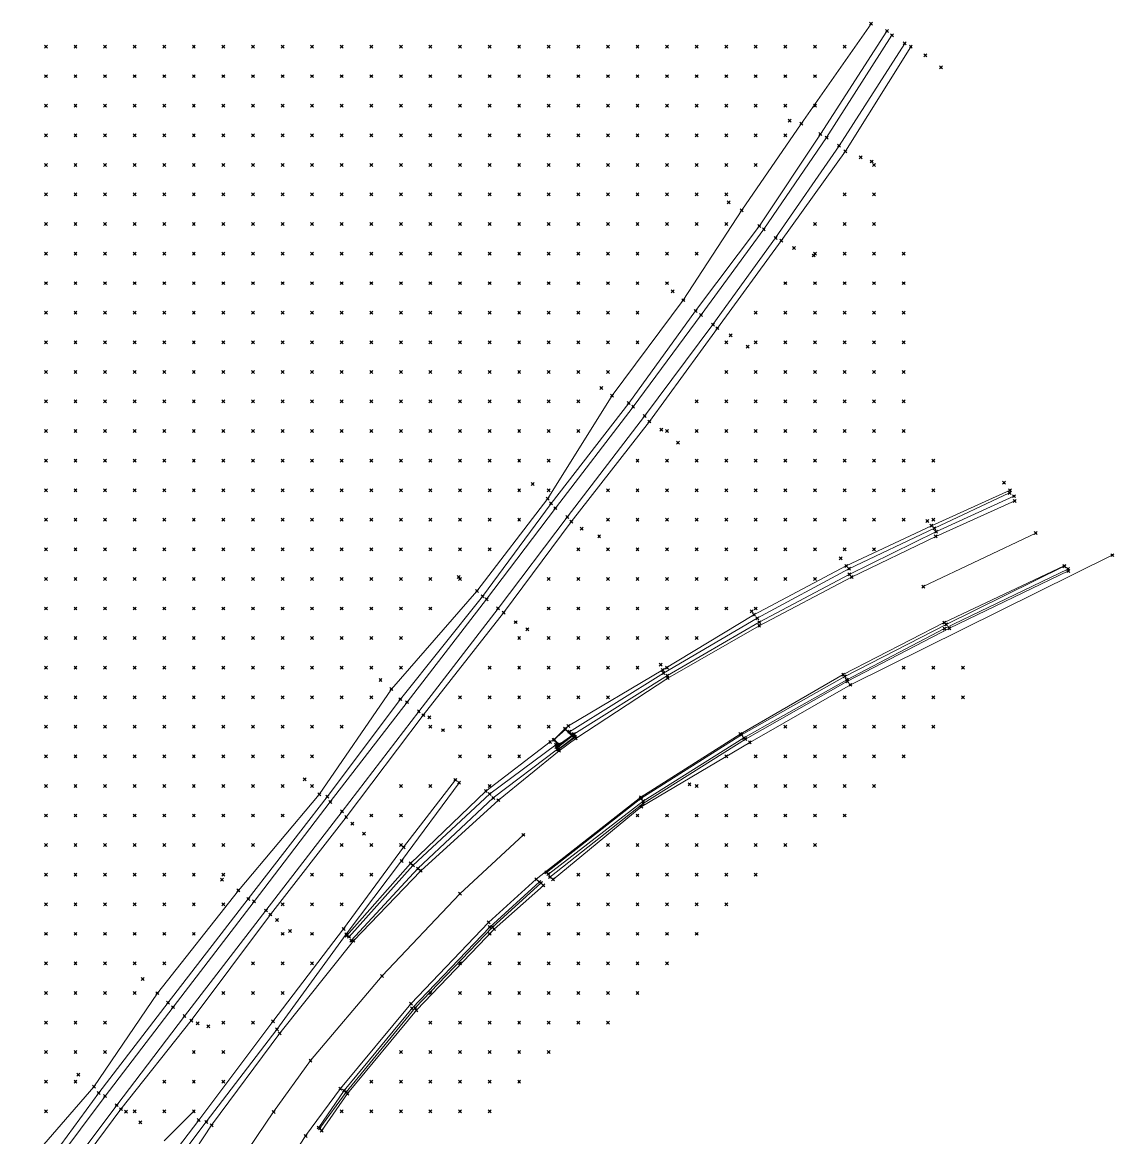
# Model space of a CAD drawing. Header units: metres. Extents: x 441556 to 446409, y 432338 to 461058.
# Drawn here: x 442929.4 to 443040.1, y 449719 to 449832.1 of the extents above; entities that cross this region are included whole.
import ezdxf

# ---------------------------------------------------------------- set-up
doc = ezdxf.new("R2010")
doc.units = ezdxf.units.M
doc.header["$MEASUREMENT"] = 0
doc.header["$PDMODE"] = 35
doc.header["$PDSIZE"] = 0.15
for name, color, linetype, lineweight in [('DTM-BRE-RevN_GRP_ CAROSABIL', 2, 'Continuous', 0), ('DTM-BRE-RevN_GRP_AX', 2, 'Continuous', 0), ('DTM-BRE-RevN_GRP_CALE FERATA', 2, 'Continuous', 0), ('DTM-BRE-RevN_GRP_CAMERA CADERE JOS', 2, 'Continuous', 0), ('DTM-BRE-RevN_GRP_CAMERA CADERE SUS', 2, 'Continuous', 0), ('DTM-BRE-RevN_GRP_PARAPET BETON_JOS', 2, 'Continuous', 0), ('DTM-BRE-RevN_GRP_PARAPET BETON_SUS', 2, 'Continuous', 0), ('DTM-BRE-RevN_GRP_SANT BETON JOS', 2, 'Continuous', 0), ('DTM-BRE-RevN_GRP_SANT BETON SUS', 2, 'Continuous', 0), ('DTM-BRE-RevN_GRP_TALUZ JOS', 2, 'Continuous', 0), ('DTM-BRE-RevN_GRP_TALUZ SUS', 2, 'Continuous', 0), ('DTM-BRE-RevN_GRP_ZID SPRIJIN JOS', 2, 'Continuous', 0), ('DTM-BRE-RevN_GRP_ZID SPRIJIN SUS', 2, 'Continuous', 0), ('DTM-BRE-RevN_YP_RevL', 1, 'Continuous', 0), ('DTM-NOK-RevN_LIDAR_co_lidar', 91, 'Continuous', 0), ('DTM-NOK-RevN_RTK', 32, 'Continuous', 0)]:
    doc.layers.add(name, color=color, linetype=linetype, lineweight=lineweight)

msp = doc.modelspace()

# ---------------------------------------------------------------- linework, layer by layer
at = {"layer": 'DTM-BRE-RevN_GRP_ CAROSABIL'}
for p, q in [((443030.039, 449783.551, 353.165), (443022.027, 449779.939, 352.953)), ((443022.027, 449779.939, 352.953), (443013.49, 449775.814, 352.779)), ((443035.064, 449776.954, 353.058), (443022.895, 449771.198, 352.683)), ((443013.49, 449775.814, 352.779), (443004.12, 449770.893, 352.608)), ((443004.12, 449770.893, 352.608), (442994.844, 449765.579, 352.402)), ((443022.895, 449771.198, 352.683), (443012.641, 449765.928, 352.379)), ((443012.641, 449765.928, 352.379), (443002.205, 449759.895, 352.017)), ((442994.844, 449765.579, 352.402), (442985.53, 449759.456, 352.309)), ((442985.53, 449759.456, 352.309), (442983.835, 449758.212, 352.257)), ((443002.205, 449759.895, 352.017), (442992.133, 449753.497, 351.783)), ((442983.835, 449758.212, 352.257), (442977.681, 449753.196, 352.173)), ((442977.681, 449753.196, 352.173), (442969.807, 449746.046, 352.046)), ((442992.133, 449753.497, 351.783), (442981.515, 449745.18, 351.502)), ((442969.807, 449746.046, 352.046), (442962.982, 449738.937, 351.739)), ((442981.515, 449745.18, 351.502), (442976.679, 449740.801, 351.439)), ((442976.679, 449740.801, 351.439), (442968.812, 449732.547, 351.205)), ((442962.982, 449738.937, 351.739), (442955.509, 449729.562, 351.579)), ((442968.812, 449732.547, 351.205), (442961.662, 449723.941, 351.131)), ((442955.509, 449729.562, 351.579), (442948.598, 449720.232, 351.296)), ((442961.662, 449723.941, 351.131), (442958.128, 449719.139, 351.049)), ((442948.598, 449720.232, 351.296), (442942.711, 449711.354, 351.402)), ((442958.128, 449719.139, 351.049), (442950.259, 449707.011, 350.974))]:
    msp.add_line(p, q, dxfattribs=at)
at = {"layer": 'DTM-BRE-RevN_GRP_AX'}
for p, q in [((443032.171, 449780.289, 353.075), (443020.761, 449774.851, 352.779)), ((442980.215, 449749.679, 351.752), (442973.772, 449743.712, 351.647)), ((442973.772, 449743.712, 351.647), (442965.887, 449735.376, 351.462)), ((442965.887, 449735.376, 351.462), (442958.626, 449726.78, 351.401)), ((442958.626, 449726.78, 351.401), (442954.88, 449721.584, 351.309)), ((442954.88, 449721.584, 351.309), (442946.516, 449709.289, 351.173))]:
    msp.add_line(p, q, dxfattribs=at)
at = {"layer": 'DTM-BRE-RevN_GRP_CALE FERATA'}
for p, q in [((443010.959, 449820.398, 360.155), (443017.586, 449830.772, 360.107)), ((443018.879, 449829.941, 360.125), (443012.222, 449819.571, 360.159)), ((443004.594, 449811.095, 360.082), (443010.959, 449820.398, 360.155)), ((443012.222, 449819.571, 360.159), (443005.792, 449810.209, 360.131)), ((442998.237, 449802.407, 360.046), (443004.594, 449811.095, 360.082)), ((443005.792, 449810.209, 360.131), (442999.434, 449801.425, 360.103)), ((442991.346, 449793.103, 360.028), (442998.237, 449802.407, 360.046)), ((442999.434, 449801.425, 360.103), (442992.506, 449792.153, 360.021)), ((442983.455, 449782.808, 359.896), (442991.346, 449793.103, 360.028)), ((442992.506, 449792.153, 360.021), (442984.655, 449781.899, 359.978)), ((442976.475, 449773.568, 359.943), (442983.455, 449782.808, 359.896)), ((442984.655, 449781.899, 359.978), (442977.642, 449772.648, 359.892)), ((442968.425, 449763.137, 359.823), (442976.475, 449773.568, 359.943)), ((442977.642, 449772.648, 359.892), (442969.609, 449762.205, 359.844)), ((442960.636, 449753.012, 359.71), (442968.425, 449763.137, 359.823)), ((442969.609, 449762.205, 359.844), (442961.82, 449752.057, 359.713)), ((442952.905, 449742.928, 359.696), (442960.636, 449753.012, 359.71)), ((442961.82, 449752.057, 359.713), (442954.103, 449742.008, 359.681)), ((442944.69, 449732.203, 359.664), (442952.905, 449742.928, 359.696)), ((442954.103, 449742.008, 359.681), (442945.85, 449731.299, 359.664)), ((442937.787, 449723.186, 359.629), (442944.69, 449732.203, 359.664)), ((442945.85, 449731.299, 359.664), (442938.97, 449722.263, 359.634)), ((442931.067, 449714.155, 359.616), (442937.787, 449723.186, 359.629)), ((442938.97, 449722.263, 359.634), (442932.253, 449713.28, 359.589))]:
    msp.add_line(p, q, dxfattribs=at)
at = {"layer": 'DTM-BRE-RevN_GRP_CAMERA CADERE JOS'}
for p, q in [((442983.346, 449759.345, 350.808), (442984.478, 449760.379, 350.853)), ((442984.478, 449760.379, 350.853), (442985.127, 449759.771, 350.475)), ((442983.841, 449758.853, 350.691), (442983.346, 449759.345, 350.808)), ((442985.127, 449759.771, 350.475), (442983.841, 449758.853, 350.691))]:
    msp.add_line(p, q, dxfattribs=at)
at = {"layer": 'DTM-BRE-RevN_GRP_CAMERA CADERE SUS'}
for p, q in [((442983.29, 449759.314, 351.784), (442984.431, 449760.443, 351.993)), ((442984.431, 449760.443, 351.993), (442985.118, 449759.731, 351.719)), ((442983.761, 449758.74, 351.479), (442983.29, 449759.314, 351.784)), ((442985.118, 449759.731, 351.719), (442983.761, 449758.74, 351.479))]:
    msp.add_line(p, q, dxfattribs=at)
at = {"layer": 'DTM-BRE-RevN_GRP_PARAPET BETON_JOS'}
for p, q in [((443035.064, 449776.925, 352.986), (443023.084, 449771.015, 352.634)), ((443035.484, 449776.442, 352.981), (443023.414, 449770.624, 352.651)), ((443023.084, 449771.015, 352.634), (443012.804, 449765.752, 352.28)), ((443023.414, 449770.624, 352.651), (443013.076, 449765.255, 352.279)), ((443012.804, 449765.752, 352.28), (443002.319, 449759.829, 351.963)), ((443013.076, 449765.255, 352.279), (443002.728, 449759.397, 351.952)), ((442983.565, 449758.596, 351.483), (442985.256, 449759.847, 351.826)), ((442985.46, 449759.602, 352.207), (442983.771, 449758.348, 352.018)), ((442985.256, 449759.847, 351.826), (442985.46, 449759.602, 352.207)), ((443002.319, 449759.829, 351.963), (442992.109, 449753.354, 351.696)), ((443002.728, 449759.397, 351.952), (442992.358, 449752.861, 351.702)), ((442983.771, 449758.348, 352.018), (442983.565, 449758.596, 351.483)), ((442992.109, 449753.354, 351.696), (442982.541, 449745.868, 351.449)), ((442992.358, 449752.861, 351.702), (442982.905, 449745.386, 351.449))]:
    msp.add_line(p, q, dxfattribs=at)
at = {"layer": 'DTM-BRE-RevN_GRP_PARAPET BETON_SUS'}
for p, q in [((443035.432, 449776.638, 353.786), (443022.922, 449770.597, 353.439)), ((443022.922, 449770.597, 353.439), (443013, 449765.416, 353.105)), ((443013, 449765.416, 353.105), (443002.579, 449759.505, 352.757)), ((442983.677, 449758.554, 352.358), (442985.284, 449759.775, 352.342)), ((442985.395, 449759.604, 352.322), (442983.807, 449758.394, 352.341)), ((442985.284, 449759.775, 352.342), (442985.395, 449759.604, 352.322)), ((443002.579, 449759.505, 352.757), (442992.363, 449753.1, 352.517)), ((442983.807, 449758.394, 352.341), (442983.677, 449758.554, 352.358)), ((442992.363, 449753.1, 352.517), (442982.752, 449745.704, 352.248))]:
    msp.add_line(p, q, dxfattribs=at)
at = {"layer": 'DTM-BRE-RevN_GRP_SANT BETON JOS'}
for p, q in [((443029.51, 449784.36, 352.418), (443021.899, 449780.776, 352.244)), ((443021.899, 449780.776, 352.244), (443013.23, 449776.665, 352.069)), ((443013.23, 449776.665, 352.069), (443003.929, 449771.65, 351.884)), ((443003.929, 449771.65, 351.884), (442994.422, 449766.082, 351.603)), ((442994.422, 449766.082, 351.603), (442984.876, 449760.13, 351.287)), ((442983.502, 449758.817, 351.248), (442976.796, 449753.831, 351.297)), ((442976.796, 449753.831, 351.297), (442969.019, 449746.58, 351.284)), ((442969.019, 449746.58, 351.284), (442962.539, 449739.341, 351.21))]:
    msp.add_line(p, q, dxfattribs=at)
at = {"layer": 'DTM-BRE-RevN_GRP_SANT BETON SUS'}
for p, q in [((443029.561, 449784.622, 352.718), (443021.59, 449781.03, 352.484)), ((443029.95, 449784.025, 352.64), (443022.05, 449780.423, 352.487)), ((443021.59, 449781.03, 352.484), (443012.953, 449776.959, 352.365)), ((443022.05, 449780.423, 352.487), (443013.258, 449776.095, 352.383)), ((443012.953, 449776.959, 352.365), (443003.589, 449771.998, 352.286)), ((443013.258, 449776.095, 352.383), (443004.125, 449771.249, 352.238)), ((443003.589, 449771.998, 352.286), (442994.346, 449766.407, 351.989)), ((443004.125, 449771.249, 352.238), (442994.822, 449765.826, 352.175)), ((442994.346, 449766.407, 351.989), (442984.782, 449760.729, 351.774)), ((442994.822, 449765.826, 352.175), (442985.341, 449759.892, 351.937)), ((442982.93, 449759.104, 351.793), (442976.406, 449754.113, 351.588)), ((442977.16, 449753.428, 351.69), (442983.666, 449758.352, 351.879)), ((442976.406, 449754.113, 351.588), (442968.764, 449746.779, 351.653)), ((442969.514, 449746.254, 351.754), (442977.16, 449753.428, 351.69)), ((442968.764, 449746.779, 351.653), (442962.3, 449739.467, 351.246)), ((442962.755, 449738.953, 351.374), (442969.514, 449746.254, 351.754))]:
    msp.add_line(p, q, dxfattribs=at)
at = {"layer": 'DTM-BRE-RevN_GRP_TALUZ JOS'}
for p, q in [((443008.395, 449821.796, 359.611), (443015.473, 449831.933, 359.363)), ((443002.347, 449813.028, 359.459), (443008.395, 449821.796, 359.611)), ((442996.429, 449803.905, 359.51), (443002.347, 449813.028, 359.459)), ((442989.212, 449794.226, 359.342), (442996.429, 449803.905, 359.51)), ((442982.686, 449783.783, 359.358), (442989.212, 449794.226, 359.342)), ((442975.5, 449774.407, 359.39), (442982.686, 449783.783, 359.358)), ((442966.825, 449764.458, 359.213), (442975.5, 449774.407, 359.39)), ((442959.507, 449753.78, 359.119), (442966.825, 449764.458, 359.213)), ((442951.313, 449744.048, 359.042), (442959.507, 449753.78, 359.119)), ((442943.1, 449733.623, 358.879), (442951.313, 449744.048, 359.042)), ((442936.664, 449724.129, 359.038), (442943.1, 449733.623, 358.879)), ((442929.402, 449715.761, 358.926), (442936.664, 449724.129, 359.038))]:
    msp.add_line(p, q, dxfattribs=at)
at = {"layer": 'DTM-BRE-RevN_GRP_TALUZ SUS'}
for p, q in [((443017.084, 449831.187, 359.978), (443010.324, 449820.742, 359.9)), ((443012.873, 449819.007, 359.946), (443019.501, 449829.601, 359.933)), ((443010.324, 449820.742, 359.9), (443004.141, 449811.439, 359.938)), ((443006.357, 449809.934, 359.946), (443012.873, 449819.007, 359.946)), ((443004.141, 449811.439, 359.938), (442997.678, 449802.809, 359.828)), ((442999.891, 449801.064, 359.929), (443006.357, 449809.934, 359.946)), ((442997.678, 449802.809, 359.828), (442990.902, 449793.468, 359.861)), ((442992.993, 449791.6, 359.878), (442999.891, 449801.064, 359.929)), ((442990.902, 449793.468, 359.861), (442983.014, 449783.294, 359.706)), ((442985.073, 449781.44, 359.769), (442992.993, 449791.6, 359.878)), ((442983.014, 449783.294, 359.706), (442976.075, 449773.863, 359.704)), ((442978.21, 449772.209, 359.682), (442985.073, 449781.44, 359.769)), ((443039.921, 449778.045, 351.725), (443013.37, 449764.894, 350.115)), ((442976.075, 449773.863, 359.704), (442967.737, 449763.439, 359.719)), ((442970.065, 449761.815, 359.621), (442978.21, 449772.209, 359.682)), ((443013.37, 449764.894, 350.115), (443003.174, 449759.048, 350.989)), ((442967.737, 449763.439, 359.719), (442960.32, 449753.548, 359.522)), ((442962.241, 449751.478, 359.539), (442970.065, 449761.815, 359.621)), ((443003.174, 449759.048, 350.989), (442992.168, 449752.524, 350.52)), ((442960.32, 449753.548, 359.522), (442952.314, 449743.186, 359.389)), ((442992.168, 449752.524, 350.52), (442983.228, 449745.154, 349.883)), ((442954.565, 449741.599, 359.373), (442962.241, 449751.478, 359.539)), ((442952.314, 449743.186, 359.389), (442944.187, 449732.662, 359.409)), ((442946.539, 449730.845, 359.39), (442954.565, 449741.599, 359.373)), ((442944.187, 449732.662, 359.409), (442937.148, 449723.509, 359.39)), ((442939.395, 449721.86, 359.307), (442946.539, 449730.845, 359.39)), ((442937.148, 449723.509, 359.39), (442930.679, 449714.66, 359.378)), ((442932.837, 449713.059, 359.377), (442939.395, 449721.86, 359.307))]:
    msp.add_line(p, q, dxfattribs=at)
at = {"layer": 'DTM-BRE-RevN_GRP_ZID SPRIJIN JOS'}
for p, q in [((442973.691, 449754.959, 352.515), (442967.863, 449747.031, 352.091)), ((442967.863, 449747.031, 352.091), (442962.248, 449739.595, 351.326)), ((442981.835, 449744.898, 351.446), (442976.799, 449740.331, 351.343)), ((442976.799, 449740.331, 351.343), (442968.932, 449732.091, 351.136)), ((442962.248, 449739.595, 351.326), (442955.217, 449729.948, 351.155)), ((442968.932, 449732.091, 351.136), (442962.023, 449723.746, 351.104)), ((442955.217, 449729.948, 351.155), (442948.061, 449720.564, 351.106)), ((442962.023, 449723.746, 351.104), (442959.459, 449720, 351.068)), ((442948.061, 449720.564, 351.106), (442941.558, 449711.992, 351.276))]:
    msp.add_line(p, q, dxfattribs=at)
at = {"layer": 'DTM-BRE-RevN_GRP_ZID SPRIJIN SUS'}
for p, q in [((442973.315, 449755.26, 355.499), (442968.067, 449748.425, 355.675)), ((442968.067, 449748.425, 355.675), (442961.978, 449740.135, 355.146)), ((442982.01, 449744.796, 351.792), (442977.09, 449740.307, 351.758)), ((442982.246, 449744.551, 351.747), (442977.251, 449740.112, 351.747)), ((442961.978, 449740.135, 355.146), (442954.819, 449730.753, 355.538)), ((442977.09, 449740.307, 351.758), (442969.252, 449732.129, 351.463)), ((442977.251, 449740.112, 351.747), (442969.366, 449731.893, 351.43)), ((442969.252, 449732.129, 351.463), (442962.246, 449723.593, 351.394)), ((442969.366, 449731.893, 351.43), (442962.376, 449723.438, 351.405)), ((442954.819, 449730.753, 355.538), (442947.294, 449720.747, 355.533)), ((442962.246, 449723.593, 351.394), (442959.573, 449719.919, 351.339)), ((442962.376, 449723.438, 351.405), (442959.764, 449719.68, 351.394)), ((442947.294, 449720.747, 355.533), (442940.874, 449712.303, 355.442))]:
    msp.add_line(p, q, dxfattribs=at)
at = {"layer": 'DTM-BRE-RevN_YP_RevL'}
msp.add_line((442943.794, 449718.647, 355.672), (442946.793, 449721.646, 354.577), dxfattribs=at)
at = {"layer": 'DTM-NOK-RevN_LIDAR_co_lidar'}
for p in [(442931.796, 449829.622, 387.122), (442934.796, 449829.622, 386.34), (442937.795, 449829.622, 385.423), (442940.794, 449829.622, 384.556), (442943.794, 449829.622, 383.048), (442946.793, 449829.622, 381.726), (442949.792, 449829.622, 380.621), (442952.792, 449829.622, 379.52), (442955.791, 449829.622, 378.454), (442958.79, 449829.622, 377.498), (442961.79, 449829.622, 376.591), (442964.789, 449829.622, 375.708), (442967.788, 449829.622, 374.891), (442970.788, 449829.622, 374.165), (442973.787, 449829.622, 373.567), (442976.787, 449829.622, 373.052), (442979.786, 449829.622, 372.524), (442982.785, 449829.622, 372.065), (442985.785, 449829.622, 371.677), (442988.784, 449829.622, 371.231), (442991.783, 449829.622, 370.284), (442994.783, 449829.622, 370.233), (442997.782, 449829.622, 369.781), (443000.781, 449829.622, 368.506), (443003.781, 449829.622, 366.953), (443006.78, 449829.622, 364.868), (443009.779, 449829.622, 362.704), (443012.779, 449829.622, 360.473), (442931.796, 449826.623, 386.673), (442934.796, 449826.623, 385.731), (442937.795, 449826.623, 384.681), (442940.794, 449826.623, 383.781), (442943.794, 449826.623, 382.592), (442946.793, 449826.623, 381.272), (442949.792, 449826.623, 380.076), (442952.792, 449826.623, 379.028), (442955.791, 449826.623, 378.064), (442958.79, 449826.623, 377.109), (442961.79, 449826.623, 376.23), (442964.789, 449826.623, 375.407), (442967.788, 449826.623, 374.598), (442970.788, 449826.623, 373.896), (442973.787, 449826.623, 373.276), (442976.787, 449826.623, 372.695), (442979.786, 449826.623, 372.221), (442982.785, 449826.623, 371.745), (442985.785, 449826.623, 371.324), (442988.784, 449826.623, 370.564), (442991.783, 449826.623, 370.41), (442994.783, 449826.623, 369.955), (442997.782, 449826.623, 369.256), (443000.781, 449826.623, 367.599), (443003.781, 449826.623, 365.55), (443006.78, 449826.623, 363.304), (443009.779, 449826.623, 361.546), (442931.796, 449823.624, 386.409), (442934.796, 449823.624, 385.218), (442937.795, 449823.624, 384.098), (442940.794, 449823.624, 382.885), (442943.794, 449823.624, 381.844), (442946.793, 449823.624, 380.769), (442949.792, 449823.624, 379.547), (442952.792, 449823.624, 378.472), (442955.791, 449823.624, 377.529), (442958.79, 449823.624, 376.683), (442961.79, 449823.624, 375.885), (442964.789, 449823.624, 375.107), (442967.788, 449823.624, 374.391), (442970.788, 449823.624, 373.74), (442973.787, 449823.624, 373.1), (442976.787, 449823.624, 372.49), (442979.786, 449823.624, 372.072), (442982.785, 449823.624, 371.389), (442985.785, 449823.624, 370.686), (442988.784, 449823.624, 370.411), (442991.783, 449823.624, 370.345), (442994.783, 449823.624, 369.258), (442997.782, 449823.624, 368.143), (443000.781, 449823.624, 366.144), (443003.781, 449823.624, 363.958), (443006.78, 449823.624, 361.78), (443009.779, 449823.624, 360.331), (442931.796, 449820.624, 386.074), (442934.796, 449820.624, 384.804), (442937.795, 449820.624, 383.593), (442940.794, 449820.624, 382.356), (442943.794, 449820.624, 381.116), (442946.793, 449820.624, 380.067), (442949.792, 449820.624, 379.051), (442952.792, 449820.624, 377.988), (442955.791, 449820.624, 377.027), (442958.79, 449820.624, 376.239), (442961.79, 449820.624, 375.444), (442964.789, 449820.624, 374.719), (442967.788, 449820.624, 374.111), (442970.788, 449820.624, 373.455), (442973.787, 449820.624, 372.857), (442976.787, 449820.624, 372.366), (442979.786, 449820.624, 371.886), (442982.785, 449820.624, 371.04), (442985.785, 449820.624, 370.526), (442988.784, 449820.624, 370.581), (442991.783, 449820.624, 369.658), (442994.783, 449820.624, 368.354), (442997.782, 449820.624, 366.557), (443000.781, 449820.624, 364.56), (443003.781, 449820.624, 362.433), (443006.78, 449820.624, 360.624), (442931.796, 449817.625, 385.583), (442934.796, 449817.625, 384.23), (442937.795, 449817.625, 382.999), (442940.794, 449817.625, 381.566), (442943.794, 449817.625, 380.386), (442946.793, 449817.625, 379.458), (442949.792, 449817.625, 378.439), (442952.792, 449817.625, 377.409), (442955.791, 449817.625, 376.471), (442958.79, 449817.625, 375.702), (442961.79, 449817.625, 374.997), (442964.789, 449817.625, 374.344), (442967.788, 449817.625, 373.762), (442970.788, 449817.625, 373.217), (442973.787, 449817.625, 372.771), (442976.787, 449817.625, 372.267), (442979.786, 449817.625, 371.586), (442982.785, 449817.625, 370.839), (442985.785, 449817.625, 370.889), (442988.784, 449817.625, 370.155), (442991.783, 449817.625, 369.063), (442994.783, 449817.625, 367.288), (442997.782, 449817.625, 365.005), (443000.781, 449817.625, 362.755), (443003.781, 449817.625, 360.935), (443015.778, 449817.625, 360.167), (442931.796, 449814.626, 384.872), (442934.796, 449814.626, 383.554), (442937.795, 449814.626, 382.04), (442940.794, 449814.626, 380.734), (442943.794, 449814.626, 379.739), (442946.793, 449814.626, 378.836), (442949.792, 449814.626, 377.816), (442952.792, 449814.626, 376.875), (442955.791, 449814.626, 375.978), (442958.79, 449814.626, 375.216), (442961.79, 449814.626, 374.57), (442964.789, 449814.626, 374.002), (442967.788, 449814.626, 373.504), (442970.788, 449814.626, 373.042), (442973.787, 449814.626, 372.669), (442976.787, 449814.626, 372.062), (442979.786, 449814.626, 371.156), (442982.785, 449814.626, 371.158), (442985.785, 449814.626, 370.828), (442988.784, 449814.626, 369.639), (442991.783, 449814.626, 367.828), (442994.783, 449814.626, 365.747), (442997.782, 449814.626, 363.645), (443000.781, 449814.626, 361.263), (443012.779, 449814.626, 359.755), (443015.778, 449814.626, 360.774), (442931.796, 449811.626, 384.246), (442934.796, 449811.626, 382.698), (442937.795, 449811.626, 381.163), (442940.794, 449811.626, 380.039), (442943.794, 449811.626, 379.178), (442946.793, 449811.626, 378.285), (442949.792, 449811.626, 377.334), (442952.792, 449811.626, 376.371), (442955.791, 449811.626, 375.507), (442958.79, 449811.626, 374.84), (442961.79, 449811.626, 374.206), (442964.789, 449811.626, 373.661), (442967.788, 449811.626, 373.245), (442970.788, 449811.626, 372.85), (442973.787, 449811.626, 372.342), (442976.787, 449811.626, 371.521), (442979.786, 449811.626, 371.246), (442982.785, 449811.626, 371.074), (442985.785, 449811.626, 370.187), (442988.784, 449811.626, 368.295), (442991.783, 449811.626, 366.215), (442994.783, 449811.626, 363.865), (442997.782, 449811.626, 362.034), (443000.781, 449811.626, 360.37), (443009.779, 449811.626, 359.677), (443012.779, 449811.626, 360.414), (443015.778, 449811.626, 361.945), (442931.796, 449808.627, 383.537), (442934.796, 449808.627, 381.966), (442937.795, 449808.627, 380.645), (442940.794, 449808.627, 379.6), (442943.794, 449808.627, 378.694), (442946.793, 449808.627, 377.874), (442949.792, 449808.627, 376.976), (442952.792, 449808.627, 376.027), (442955.791, 449808.627, 375.245), (442958.79, 449808.627, 374.611), (442961.79, 449808.627, 374.017), (442964.789, 449808.627, 373.519), (442967.788, 449808.627, 373.094), (442970.788, 449808.627, 372.519), (442973.787, 449808.627, 371.845), (442976.787, 449808.627, 371.463), (442979.786, 449808.627, 371.262), (442982.785, 449808.627, 370.479), (442985.785, 449808.627, 368.982), (442988.784, 449808.627, 366.492), (442991.783, 449808.627, 364.451), (442994.783, 449808.627, 362.253), (442997.782, 449808.627, 360.805), (443009.779, 449808.627, 360.145), (443012.779, 449808.627, 361.414), (443015.778, 449808.627, 363.119), (443018.777, 449808.627, 364.166), (442931.796, 449805.628, 383.197), (442934.796, 449805.628, 381.593), (442937.795, 449805.628, 380.325), (442940.794, 449805.628, 379.335), (442943.794, 449805.628, 378.371), (442946.793, 449805.628, 377.514), (442949.792, 449805.628, 376.666), (442952.792, 449805.628, 375.837), (442955.791, 449805.628, 375.126), (442958.79, 449805.628, 374.518), (442961.79, 449805.628, 373.929), (442964.789, 449805.628, 373.444), (442967.788, 449805.628, 372.901), (442970.788, 449805.628, 372.1), (442973.787, 449805.628, 371.575), (442976.787, 449805.628, 371.509), (442979.786, 449805.628, 370.907), (442982.785, 449805.628, 369.512), (442985.785, 449805.628, 367.415), (442988.784, 449805.628, 364.966), (442991.783, 449805.628, 362.907), (442994.783, 449805.628, 361.127), (443006.78, 449805.628, 359.843), (443009.779, 449805.628, 360.887), (443012.779, 449805.628, 362.212), (443015.778, 449805.628, 363.932), (443018.777, 449805.628, 364.583), (442931.796, 449802.628, 382.962), (442934.796, 449802.628, 381.737), (442937.795, 449802.628, 380.265), (442940.794, 449802.628, 379.025), (442943.794, 449802.628, 378.015), (442946.793, 449802.628, 377.177), (442949.792, 449802.628, 376.4), (442952.792, 449802.628, 375.705), (442955.791, 449802.628, 375.034), (442958.79, 449802.628, 374.405), (442961.79, 449802.628, 373.806), (442964.789, 449802.628, 373.221), (442967.788, 449802.628, 372.534), (442970.788, 449802.628, 371.924), (442973.787, 449802.628, 371.628), (442976.787, 449802.628, 370.978), (442979.786, 449802.628, 369.716), (442982.785, 449802.628, 367.705), (442985.785, 449802.628, 365.57), (442988.784, 449802.628, 363.302), (442991.783, 449802.628, 361.348), (443003.781, 449802.628, 359.741), (443006.78, 449802.628, 360.532), (443009.779, 449802.628, 361.756), (443012.779, 449802.628, 362.956), (443015.778, 449802.628, 364.201), (443018.777, 449802.628, 364.451), (442931.796, 449799.629, 382.677), (442934.796, 449799.629, 381.603), (442937.795, 449799.629, 380.042), (442940.794, 449799.629, 378.54), (442943.794, 449799.629, 377.57), (442946.793, 449799.629, 376.829), (442949.792, 449799.629, 376.11), (442952.792, 449799.629, 375.517), (442955.791, 449799.629, 374.852), (442958.79, 449799.629, 374.141), (442961.79, 449799.629, 373.462), (442964.789, 449799.629, 372.809), (442967.788, 449799.629, 372.274), (442970.788, 449799.629, 371.864), (442973.787, 449799.629, 371.261), (442976.787, 449799.629, 370.037), (442979.786, 449799.629, 368.13), (442982.785, 449799.629, 365.865), (442985.785, 449799.629, 363.772), (442988.784, 449799.629, 361.706), (442991.783, 449799.629, 360.27), (443000.781, 449799.629, 359.636), (443003.781, 449799.629, 360.221), (443006.78, 449799.629, 361.198), (443009.779, 449799.629, 361.976), (443012.779, 449799.629, 362.883), (443015.778, 449799.629, 363.647), (443018.777, 449799.629, 363.744), (442931.796, 449796.63, 382.224), (442934.796, 449796.63, 381.037), (442937.795, 449796.63, 379.551), (442940.794, 449796.63, 378.104), (442943.794, 449796.63, 377.116), (442946.793, 449796.63, 376.375), (442949.792, 449796.63, 375.792), (442952.792, 449796.63, 375.234), (442955.791, 449796.63, 374.437), (442958.79, 449796.63, 373.698), (442961.79, 449796.63, 373.114), (442964.789, 449796.63, 372.581), (442967.788, 449796.63, 372.127), (442970.788, 449796.63, 371.527), (442973.787, 449796.63, 370.465), (442976.787, 449796.63, 368.787), (442979.786, 449796.63, 366.405), (442982.785, 449796.63, 364.152), (442985.785, 449796.63, 362.149), (442988.784, 449796.63, 360.474), (443000.781, 449796.63, 360.07), (443003.781, 449796.63, 360.931), (443006.78, 449796.63, 361.409), (443009.779, 449796.63, 361.852), (443012.779, 449796.63, 362.458), (443015.778, 449796.63, 363.093), (443018.777, 449796.63, 363.128), (442931.796, 449793.63, 381.615), (442934.796, 449793.63, 380.347), (442937.795, 449793.63, 379.055), (442940.794, 449793.63, 377.87), (442943.794, 449793.63, 376.85), (442946.793, 449793.63, 375.993), (442949.792, 449793.63, 375.401), (442952.792, 449793.63, 374.784), (442955.791, 449793.63, 373.956), (442958.79, 449793.63, 373.316), (442961.79, 449793.63, 372.897), (442964.789, 449793.63, 372.397), (442967.788, 449793.63, 371.693), (442970.788, 449793.63, 370.662), (442973.787, 449793.63, 369.132), (442976.787, 449793.63, 367.092), (442979.786, 449793.63, 364.726), (442982.785, 449793.63, 362.364), (442985.785, 449793.63, 360.806), (442997.782, 449793.63, 359.788), (443000.781, 449793.63, 360.815), (443003.781, 449793.63, 361.332), (443006.78, 449793.63, 361.402), (443009.779, 449793.63, 361.624), (443012.779, 449793.63, 361.944), (443015.778, 449793.63, 362.61), (443018.777, 449793.63, 362.398), (442931.796, 449790.631, 380.909), (442934.796, 449790.631, 379.775), (442937.795, 449790.631, 378.719), (442940.794, 449790.631, 377.695), (442943.794, 449790.631, 376.622), (442946.793, 449790.631, 375.672), (442949.792, 449790.631, 374.878), (442952.792, 449790.631, 374.182), (442955.791, 449790.631, 373.514), (442958.79, 449790.631, 372.971), (442961.79, 449790.631, 372.519), (442964.789, 449790.631, 371.914), (442967.788, 449790.631, 370.9), (442970.788, 449790.631, 369.312), (442973.787, 449790.631, 367.324), (442976.787, 449790.631, 365.369), (442979.786, 449790.631, 363.291), (442982.785, 449790.631, 360.882), (442985.785, 449790.631, 359.847), (442994.783, 449790.631, 359.644), (442997.782, 449790.631, 360.372), (443000.781, 449790.631, 361.487), (443003.781, 449790.631, 361.855), (443006.78, 449790.631, 361.428), (443009.779, 449790.631, 361.312), (443012.779, 449790.631, 361.479), (443015.778, 449790.631, 361.818), (443018.777, 449790.631, 361.072), (442931.796, 449787.632, 380.022), (442934.796, 449787.632, 379.189), (442937.795, 449787.632, 378.163), (442940.794, 449787.632, 377.161), (442943.794, 449787.632, 376.119), (442946.793, 449787.632, 375.156), (442949.792, 449787.632, 374.246), (442952.792, 449787.632, 373.537), (442955.791, 449787.632, 372.964), (442958.79, 449787.632, 372.408), (442961.79, 449787.632, 371.828), (442964.789, 449787.632, 371.076), (442967.788, 449787.632, 369.711), (442970.788, 449787.632, 367.574), (442973.787, 449787.632, 365.408), (442976.787, 449787.632, 363.678), (442979.786, 449787.632, 361.721), (442982.785, 449787.632, 359.97), (442991.783, 449787.632, 359.616), (442994.783, 449787.632, 360.113), (442997.782, 449787.632, 360.917), (443000.781, 449787.632, 362.412), (443003.781, 449787.632, 362.514), (443006.78, 449787.632, 361.48), (443009.779, 449787.632, 360.795), (443012.779, 449787.632, 360.611), (443015.778, 449787.632, 360.307), (443018.777, 449787.632, 359.228), (443021.777, 449787.632, 358.251), (442931.796, 449784.632, 378.927), (442934.796, 449784.632, 378.284), (442937.795, 449784.632, 377.277), (442940.794, 449784.632, 376.237), (442943.794, 449784.632, 375.332), (442946.793, 449784.632, 374.425), (442949.792, 449784.632, 373.551), (442952.792, 449784.632, 372.853), (442955.791, 449784.632, 372.249), (442958.79, 449784.632, 371.631), (442961.79, 449784.632, 370.898), (442964.789, 449784.632, 369.814), (442967.788, 449784.632, 368.053), (442970.788, 449784.632, 365.742), (442973.787, 449784.632, 363.639), (442976.787, 449784.632, 361.949), (442979.786, 449784.632, 360.222), (442982.785, 449784.632, 359.517), (442988.784, 449784.632, 359.551), (442991.783, 449784.632, 359.972), (442994.783, 449784.632, 360.971), (442997.782, 449784.632, 361.45), (443000.781, 449784.632, 362.8), (443003.781, 449784.632, 362.399), (443006.78, 449784.632, 361.168), (443009.779, 449784.632, 359.883), (443012.779, 449784.632, 358.956), (443015.778, 449784.632, 358.17), (443018.777, 449784.632, 356.982), (443021.777, 449784.632, 355.862), (442931.796, 449781.633, 377.776), (442934.796, 449781.633, 377.185), (442937.795, 449781.633, 376.394), (442940.794, 449781.633, 375.332), (442943.794, 449781.633, 374.438), (442946.793, 449781.633, 373.585), (442949.792, 449781.633, 372.754), (442952.792, 449781.633, 372.05), (442955.791, 449781.633, 371.386), (442958.79, 449781.633, 370.715), (442961.79, 449781.633, 369.761), (442964.789, 449781.633, 368.254), (442967.788, 449781.633, 366.287), (442970.788, 449781.633, 364.131), (442973.787, 449781.633, 362.156), (442976.787, 449781.633, 360.635), (442979.786, 449781.633, 359.575), (442988.784, 449781.633, 359.807), (442991.783, 449781.633, 360.755), (442994.783, 449781.633, 361.678), (442997.782, 449781.633, 361.734), (443000.781, 449781.633, 361.487), (443003.781, 449781.633, 361.066), (443006.78, 449781.633, 359.982), (443009.779, 449781.633, 358.449), (443012.779, 449781.633, 356.893), (443015.778, 449781.633, 355.751), (443018.777, 449781.633, 354.475), (443021.777, 449781.633, 353.455), (442931.796, 449778.634, 376.875), (442934.796, 449778.634, 376.218), (442937.795, 449778.634, 375.371), (442940.794, 449778.634, 374.414), (442943.794, 449778.634, 373.501), (442946.793, 449778.634, 372.588), (442949.792, 449778.634, 371.798), (442952.792, 449778.634, 371.084), (442955.791, 449778.634, 370.296), (442958.79, 449778.634, 369.532), (442961.79, 449778.634, 368.448), (442964.789, 449778.634, 366.734), (442967.788, 449778.634, 364.66), (442970.788, 449778.634, 362.621), (442973.787, 449778.634, 360.91), (442976.787, 449778.634, 359.786), (442985.785, 449778.634, 359.696), (442988.784, 449778.634, 360.44), (442991.783, 449778.634, 361.243), (442994.783, 449778.634, 361.44), (442997.782, 449778.634, 360.489), (443000.781, 449778.634, 359.577), (443003.781, 449778.634, 358.552), (443006.78, 449778.634, 357.644), (443009.779, 449778.634, 356.032), (443012.779, 449778.634, 354.387), (443015.778, 449778.634, 353.313), (442931.796, 449775.634, 376.431), (442934.796, 449775.634, 375.47), (442937.795, 449775.634, 374.358), (442940.794, 449775.634, 373.419), (442943.794, 449775.634, 372.378), (442946.793, 449775.634, 371.377), (442949.792, 449775.634, 370.605), (442952.792, 449775.634, 369.813), (442955.791, 449775.634, 368.893), (442958.79, 449775.634, 368.075), (442961.79, 449775.634, 366.944), (442964.789, 449775.634, 365.124), (442967.788, 449775.634, 363.03), (442970.788, 449775.634, 361.212), (442973.787, 449775.634, 359.979), (442982.785, 449775.634, 359.587), (442985.785, 449775.634, 360.096), (442988.784, 449775.634, 360.674), (442991.783, 449775.634, 360.528), (442994.783, 449775.634, 359.606), (442997.782, 449775.634, 358.265), (443000.781, 449775.634, 357.276), (443003.781, 449775.634, 355.642), (443006.78, 449775.634, 354.363), (443009.779, 449775.634, 353.298), (442931.796, 449772.635, 375.889), (442934.796, 449772.635, 374.891), (442937.795, 449772.635, 373.414), (442940.794, 449772.635, 372.402), (442943.794, 449772.635, 371.08), (442946.793, 449772.635, 369.931), (442949.792, 449772.635, 368.979), (442952.792, 449772.635, 368.146), (442955.791, 449772.635, 367.268), (442958.79, 449772.635, 366.65), (442961.79, 449772.635, 365.505), (442964.789, 449772.635, 363.558), (442967.788, 449772.635, 361.534), (442970.788, 449772.635, 360.001), (442982.785, 449772.635, 359.813), (442985.785, 449772.635, 360.274), (442988.784, 449772.635, 359.697), (442991.783, 449772.635, 358.585), (442994.783, 449772.635, 357.231), (442997.782, 449772.635, 355.637), (443000.781, 449772.635, 354.258), (443003.781, 449772.635, 353.043), (442931.796, 449769.636, 375.08), (442934.796, 449769.636, 374.037), (442937.795, 449769.636, 372.358), (442940.794, 449769.636, 370.954), (442943.794, 449769.636, 369.453), (442946.793, 449769.636, 368.371), (442949.792, 449769.636, 367.492), (442952.792, 449769.636, 366.725), (442955.791, 449769.636, 366.068), (442958.79, 449769.636, 365.364), (442961.79, 449769.636, 363.922), (442964.789, 449769.636, 361.975), (442967.788, 449769.636, 360.295), (442979.786, 449769.636, 359.281), (442982.785, 449769.636, 359.711), (442985.785, 449769.636, 359.003), (442988.784, 449769.636, 357.453), (442991.783, 449769.636, 355.906), (442994.783, 449769.636, 354.334), (442997.782, 449769.636, 353.21), (442931.796, 449766.636, 374.338), (442934.796, 449766.636, 373.114), (442937.795, 449766.636, 371.704), (442940.794, 449766.636, 369.991), (442943.794, 449766.636, 368.086), (442946.793, 449766.636, 366.914), (442949.792, 449766.636, 366.083), (442952.792, 449766.636, 365.246), (442955.791, 449766.636, 364.732), (442958.79, 449766.636, 363.897), (442961.79, 449766.636, 362.23), (442964.789, 449766.636, 360.554), (442967.788, 449766.636, 359.691), (442976.787, 449766.636, 358.347), (442979.786, 449766.636, 358.391), (442982.785, 449766.636, 357.962), (442985.785, 449766.636, 356.755), (442988.784, 449766.636, 354.717), (442991.783, 449766.636, 353.367), (442994.783, 449766.636, 352.382), (443018.777, 449766.636, 349.814), (443021.777, 449766.636, 348.638), (443024.776, 449766.636, 347.805), (442931.796, 449763.637, 373.528), (442934.796, 449763.637, 372.029), (442937.795, 449763.637, 370.668), (442940.794, 449763.637, 368.701), (442943.794, 449763.637, 367.044), (442946.793, 449763.637, 365.963), (442949.792, 449763.637, 364.925), (442952.792, 449763.637, 363.982), (442955.791, 449763.637, 363.133), (442958.79, 449763.637, 362.094), (442961.79, 449763.637, 360.852), (442964.789, 449763.637, 359.763), (442973.787, 449763.637, 358.961), (442976.787, 449763.637, 357.556), (442979.786, 449763.637, 355.775), (442982.785, 449763.637, 354.736), (442985.785, 449763.637, 353.736), (442988.784, 449763.637, 352.474), (443012.779, 449763.637, 350.222), (443015.778, 449763.637, 349.118), (443018.777, 449763.637, 348.169), (443021.777, 449763.637, 347.515), (443024.776, 449763.637, 347.157), (442931.796, 449760.638, 372.122), (442934.796, 449760.638, 370.722), (442937.795, 449760.638, 369.458), (442940.794, 449760.638, 367.684), (442943.794, 449760.638, 366.477), (442946.793, 449760.638, 365.36), (442949.792, 449760.638, 364.051), (442952.792, 449760.638, 362.851), (442955.791, 449760.638, 361.882), (442958.79, 449760.638, 360.867), (442961.79, 449760.638, 359.91), (442970.788, 449760.638, 359.151), (442973.787, 449760.638, 358.392), (442976.787, 449760.638, 356.499), (442979.786, 449760.638, 354.29), (442982.785, 449760.638, 352.427), (443006.78, 449760.638, 349.609), (443009.779, 449760.638, 348.325), (443012.779, 449760.638, 347.682), (443015.778, 449760.638, 347.298), (443018.777, 449760.638, 347.026), (443021.777, 449760.638, 346.85), (442931.796, 449757.638, 370.473), (442934.796, 449757.638, 369.349), (442937.795, 449757.638, 368.253), (442940.794, 449757.638, 367.027), (442943.794, 449757.638, 365.879), (442946.793, 449757.638, 364.531), (442949.792, 449757.638, 362.892), (442952.792, 449757.638, 361.673), (442955.791, 449757.638, 360.841), (442958.79, 449757.638, 360.063), (442973.787, 449757.638, 356.763), (442976.787, 449757.638, 353.724), (442979.786, 449757.638, 352.232), (443000.781, 449757.638, 350.912), (443003.781, 449757.638, 349.678), (443006.78, 449757.638, 348.127), (443009.779, 449757.638, 347.27), (443012.779, 449757.638, 346.74), (443015.778, 449757.638, 346.485), (443018.777, 449757.638, 346.371), (442931.796, 449754.639, 369.08), (442934.796, 449754.639, 367.796), (442937.795, 449754.639, 366.664), (442940.794, 449754.639, 365.68), (442943.794, 449754.639, 364.612), (442946.793, 449754.639, 363.286), (442949.792, 449754.639, 361.746), (442952.792, 449754.639, 360.573), (442955.791, 449754.639, 359.912), (442958.79, 449754.639, 359.448), (442967.788, 449754.639, 358.745), (442970.788, 449754.639, 356.259), (442976.787, 449754.639, 351.839), (442997.782, 449754.639, 350.166), (443000.781, 449754.639, 348.79), (443003.781, 449754.639, 347.648), (443006.78, 449754.639, 346.837), (443009.779, 449754.639, 346.364), (443012.779, 449754.639, 346.075), (443015.778, 449754.639, 345.968), (442931.796, 449751.64, 368.391), (442934.796, 449751.64, 366.356), (442937.795, 449751.64, 365.368), (442940.794, 449751.64, 364.421), (442943.794, 449751.64, 363.209), (442946.793, 449751.64, 361.859), (442949.792, 449751.64, 360.626), (442952.792, 449751.64, 359.843), (442955.791, 449751.64, 359.308), (442964.789, 449751.64, 358.975), (442967.788, 449751.64, 356.387), (442991.783, 449751.64, 350.598), (442994.783, 449751.64, 349.347), (442997.782, 449751.64, 348.054), (443000.781, 449751.64, 347.131), (443003.781, 449751.64, 346.283), (443006.78, 449751.64, 345.907), (443009.779, 449751.64, 345.655), (443012.779, 449751.64, 345.189), (442931.796, 449748.64, 366.624), (442934.796, 449748.64, 365.301), (442937.795, 449748.64, 364.347), (442940.794, 449748.64, 363.005), (442943.794, 449748.64, 361.808), (442946.793, 449748.64, 360.795), (442949.792, 449748.64, 360.007), (442952.792, 449748.64, 359.38), (442961.79, 449748.64, 358.834), (442964.789, 449748.64, 356.994), (442967.788, 449748.64, 353.622), (442988.784, 449748.64, 350.396), (442991.783, 449748.64, 348.492), (442994.783, 449748.64, 347.131), (442997.782, 449748.64, 346.567), (443000.781, 449748.64, 346.003), (443003.781, 449748.64, 345.52), (443006.78, 449748.64, 345.001), (443009.779, 449748.64, 344.706), (442931.796, 449745.641, 365.848), (442934.796, 449745.641, 364.484), (442937.795, 449745.641, 362.925), (442940.794, 449745.641, 361.586), (442943.794, 449745.641, 360.716), (442946.793, 449745.641, 359.976), (442949.792, 449745.641, 359.452), (442958.79, 449745.641, 358.985), (442961.79, 449745.641, 358.364), (442964.789, 449745.641, 355.477), (442985.785, 449745.641, 349.505), (442988.784, 449745.641, 348.049), (442991.783, 449745.641, 346.81), (442994.783, 449745.641, 345.894), (442997.782, 449745.641, 345.417), (443000.781, 449745.641, 344.983), (443003.781, 449745.641, 344.731), (442931.796, 449742.642, 364.769), (442934.796, 449742.642, 362.932), (442937.795, 449742.642, 361.49), (442940.794, 449742.642, 360.476), (442943.794, 449742.642, 359.86), (442946.793, 449742.642, 359.517), (442949.792, 449742.642, 359.206), (442955.791, 449742.642, 358.989), (442958.79, 449742.642, 358.401), (442961.79, 449742.642, 355.776), (442982.785, 449742.642, 348.923), (442985.785, 449742.642, 347.466), (442988.784, 449742.642, 346.516), (442991.783, 449742.642, 345.717), (442994.783, 449742.642, 344.864), (442997.782, 449742.642, 344.539), (443000.781, 449742.642, 344.417), (442931.796, 449739.642, 363.312), (442934.796, 449739.642, 361.49), (442937.795, 449739.642, 360.512), (442940.794, 449739.642, 359.81), (442943.794, 449739.642, 359.528), (442946.793, 449739.642, 359.177), (442955.791, 449739.642, 358.577), (442958.79, 449739.642, 356.539), (442976.787, 449739.642, 349.372), (442979.786, 449739.642, 348.364), (442982.785, 449739.642, 347.094), (442985.785, 449739.642, 346.105), (442988.784, 449739.642, 345.462), (442991.783, 449739.642, 344.783), (442994.783, 449739.642, 344.373), (442997.782, 449739.642, 344.234), (442931.796, 449736.643, 361.965), (442934.796, 449736.643, 360.664), (442937.795, 449736.643, 360.09), (442940.794, 449736.643, 359.648), (442943.794, 449736.643, 359.247), (442952.792, 449736.643, 358.595), (442955.791, 449736.643, 356.829), (442958.79, 449736.643, 353.972), (442973.787, 449736.643, 349.311), (442976.787, 449736.643, 347.633), (442979.786, 449736.643, 346.736), (442982.785, 449736.643, 345.971), (442985.785, 449736.643, 345.228), (442988.784, 449736.643, 344.578), (442991.783, 449736.643, 344.323), (442994.783, 449736.643, 344.215), (442931.796, 449733.643, 361.103), (442934.796, 449733.643, 360.07), (442937.795, 449733.643, 359.783), (442940.794, 449733.643, 359.349), (442949.792, 449733.643, 358.798), (442952.792, 449733.643, 357.75), (442955.791, 449733.643, 354.452), (442970.788, 449733.643, 349.473), (442973.787, 449733.643, 347.536), (442976.787, 449733.643, 346.338), (442979.786, 449733.643, 345.79), (442982.785, 449733.643, 345.164), (442985.785, 449733.643, 344.485), (442988.784, 449733.643, 344.121), (442991.783, 449733.643, 344.149), (442931.796, 449730.644, 360.531), (442934.796, 449730.644, 359.712), (442937.795, 449730.644, 359.523), (442949.792, 449730.644, 358.111), (442952.792, 449730.644, 355.465), (442970.788, 449730.644, 347.793), (442973.787, 449730.644, 346.31), (442976.787, 449730.644, 345.666), (442979.786, 449730.644, 345.038), (442982.785, 449730.644, 344.453), (442985.785, 449730.644, 344.132), (442988.784, 449730.644, 344.06), (442931.796, 449727.645, 360.056), (442934.796, 449727.645, 359.52), (442937.795, 449727.645, 359.237), (442946.793, 449727.645, 358.348), (442949.792, 449727.645, 356.049), (442967.788, 449727.645, 348.176), (442970.788, 449727.645, 346.418), (442973.787, 449727.645, 345.615), (442976.787, 449727.645, 345.074), (442979.786, 449727.645, 344.416), (442982.785, 449727.645, 344.138), (442931.796, 449724.645, 359.609), (442934.796, 449724.645, 359.174), (442943.794, 449724.645, 358.73), (442946.793, 449724.645, 357.063), (442949.792, 449724.645, 353.591), (442964.789, 449724.645, 347.976), (442967.788, 449724.645, 346.323), (442970.788, 449724.645, 345.483), (442973.787, 449724.645, 344.81), (442976.787, 449724.645, 344.428), (442979.786, 449724.645, 344.161), (442931.796, 449721.646, 359.122), (442940.794, 449721.646, 358.703), (442943.794, 449721.646, 357.848), (442946.793, 449721.646, 354.577), (442961.79, 449721.646, 348.751), (442964.789, 449721.646, 346.591), (442967.788, 449721.646, 345.39), (442970.788, 449721.646, 344.677), (442973.787, 449721.646, 344.157), (442976.787, 449721.646, 344.156)]:
    msp.add_point(p, dxfattribs=at)
at = {"layer": 'DTM-NOK-RevN_RTK'}
for p in [(443015.473, 449831.933, 359.363), (443017.084, 449831.187, 359.978), (443017.586, 449830.772, 360.107), (443018.879, 449829.941, 360.125), (443019.501, 449829.601, 359.933), (443020.984, 449828.734, 359.364), (443022.558, 449827.502, 360.738), (443007.206, 449822.108, 360.12), (443008.395, 449821.796, 359.611), (443010.324, 449820.742, 359.9), (443010.959, 449820.398, 360.155), (443012.222, 449819.571, 360.159), (443012.873, 449819.007, 359.946), (443014.426, 449818.399, 359.362), (443015.534, 449817.966, 360.246), (443001.028, 449813.815, 360.178), (443002.347, 449813.028, 359.459), (443004.141, 449811.439, 359.938), (443004.594, 449811.095, 360.082), (443005.792, 449810.209, 360.131), (443006.357, 449809.934, 359.946), (443007.642, 449809.2, 359.485), (443009.656, 449808.434, 360.086), (442995.354, 449804.809, 359.752), (442996.429, 449803.905, 359.51), (442997.678, 449802.809, 359.828), (442998.237, 449802.407, 360.046), (442999.434, 449801.425, 360.103), (442999.891, 449801.064, 359.929), (443001.217, 449800.343, 359.464), (443002.944, 449799.195, 360.263), (442988.109, 449795.003, 359.935), (442989.212, 449794.226, 359.342), (442990.902, 449793.468, 359.861), (442991.346, 449793.103, 360.028), (442992.506, 449792.153, 360.021), (442992.993, 449791.6, 359.878), (442994.2, 449790.764, 359.433), (442995.882, 449789.441, 360.275), (442981.163, 449785.264, 359.557), (443028.957, 449785.381, 353.379), (442982.686, 449783.783, 359.358), (443029.51, 449784.36, 352.418), (443029.561, 449784.622, 352.718), (443029.95, 449784.025, 352.64), (442983.014, 449783.294, 359.706), (442983.455, 449782.808, 359.896), (443030.039, 449783.551, 353.165), (442984.655, 449781.899, 359.978), (442985.073, 449781.44, 359.769), (443021.167, 449781.507, 353.052), (442986.132, 449780.718, 359.502), (443021.59, 449781.03, 352.484), (443021.899, 449780.776, 352.244), (443022.05, 449780.423, 352.487), (443032.171, 449780.289, 353.075), (442987.898, 449779.946, 360.029), (443022.027, 449779.939, 352.953), (443039.921, 449778.045, 351.725), (443012.399, 449777.729, 352.826), (443012.953, 449776.959, 352.365), (443035.064, 449776.954, 353.058), (443035.064, 449776.925, 352.986), (442973.659, 449775.824, 359.672), (443013.23, 449776.665, 352.069), (443013.258, 449776.095, 352.383), (443013.49, 449775.814, 352.779), (443035.432, 449776.638, 353.786), (443035.484, 449776.442, 352.981), (443020.761, 449774.851, 352.779), (442975.5, 449774.407, 359.39), (442976.075, 449773.863, 359.704), (442976.475, 449773.568, 359.943), (442977.642, 449772.648, 359.892), (443003.359, 449772.361, 352.985), (442978.21, 449772.209, 359.682), (442979.433, 449771.25, 359.174), (443003.589, 449771.998, 352.286), (443003.929, 449771.65, 351.884), (443004.125, 449771.249, 352.238), (443022.895, 449771.198, 352.683), (442980.608, 449770.536, 360.237), (443004.12, 449770.893, 352.608), (443022.922, 449770.597, 353.439), (443023.084, 449771.015, 352.634), (443023.414, 449770.624, 352.651), (442994.144, 449766.944, 352.614), (442994.346, 449766.407, 351.989), (442994.422, 449766.082, 351.603), (442994.822, 449765.826, 352.175), (442994.844, 449765.579, 352.402), (443012.641, 449765.928, 352.379), (443012.804, 449765.752, 352.28), (442965.725, 449765.377, 359.8), (442966.825, 449764.458, 359.213), (443013, 449765.416, 353.105), (443013.076, 449765.255, 352.279), (443013.37, 449764.894, 350.115), (442967.737, 449763.439, 359.719), (442968.425, 449763.137, 359.823), (442969.609, 449762.205, 359.844), (442970.065, 449761.815, 359.621), (442970.661, 449761.604, 359.348), (442972.063, 449760.295, 359.169), (442984.431, 449760.443, 351.993), (442984.478, 449760.379, 350.853), (442984.782, 449760.729, 351.774), (442984.876, 449760.13, 351.287), (442985.256, 449759.847, 351.826), (442985.341, 449759.892, 351.937), (443002.205, 449759.895, 352.017), (442982.93, 449759.104, 351.793), (442983.29, 449759.314, 351.784), (442983.346, 449759.345, 350.808), (442983.502, 449758.817, 351.248), (442983.761, 449758.74, 351.479), (442983.841, 449758.853, 350.691), (442985.118, 449759.731, 351.719), (442985.127, 449759.771, 350.475), (442985.284, 449759.775, 352.342), (442985.395, 449759.604, 352.322), (442985.46, 449759.602, 352.207), (442985.53, 449759.456, 352.309), (443002.319, 449759.829, 351.963), (443002.579, 449759.505, 352.757), (443002.728, 449759.397, 351.952), (443003.174, 449759.048, 350.989), (442983.565, 449758.596, 351.483), (442983.666, 449758.352, 351.879), (442983.677, 449758.554, 352.358), (442983.771, 449758.348, 352.018), (442983.807, 449758.394, 352.341), (442983.835, 449758.212, 352.257), (442958.042, 449755.322, 359.583), (442973.315, 449755.26, 355.499), (442973.691, 449754.959, 352.515), (442997.056, 449754.81, 351.168), (442959.507, 449753.78, 359.119), (442960.32, 449753.548, 359.522), (442976.406, 449754.113, 351.588), (442976.796, 449753.831, 351.297), (442977.16, 449753.428, 351.69), (442977.681, 449753.196, 352.173), (442992.109, 449753.354, 351.696), (442992.133, 449753.497, 351.783), (442992.363, 449753.1, 352.517), (442960.636, 449753.012, 359.71), (442961.82, 449752.057, 359.713), (442992.168, 449752.524, 350.52), (442992.358, 449752.861, 351.702), (442962.241, 449751.478, 359.539), (442962.863, 449750.82, 359.247), (442964.041, 449749.786, 358.992), (442980.215, 449749.679, 351.752), (442968.067, 449748.425, 355.675), (442967.863, 449747.031, 352.091), (442968.764, 449746.779, 351.653), (442969.019, 449746.58, 351.284), (442969.514, 449746.254, 351.754), (442969.807, 449746.046, 352.046), (442981.515, 449745.18, 351.502), (442982.541, 449745.868, 351.449), (442982.752, 449745.704, 352.248), (442982.905, 449745.386, 351.449), (442983.228, 449745.154, 349.883), (442949.641, 449745.121, 359.648), (442951.313, 449744.048, 359.042), (442981.835, 449744.898, 351.446), (442982.01, 449744.796, 351.792), (442982.246, 449744.551, 351.747), (442952.314, 449743.186, 359.389), (442952.905, 449742.928, 359.696), (442973.772, 449743.712, 351.647), (442954.103, 449742.008, 359.681), (442954.565, 449741.599, 359.373), (442955.237, 449741.049, 359.163), (442976.679, 449740.801, 351.439), (442956.561, 449739.929, 358.786), (442961.978, 449740.135, 355.146), (442962.248, 449739.595, 351.326), (442976.799, 449740.331, 351.343), (442977.09, 449740.307, 351.758), (442977.251, 449740.112, 351.747), (442962.3, 449739.467, 351.246), (442962.539, 449739.341, 351.21), (442962.755, 449738.953, 351.374), (442962.982, 449738.937, 351.739), (442941.616, 449735.057, 359.425), (442965.887, 449735.376, 351.462), (442943.1, 449733.623, 358.879), (442944.187, 449732.662, 359.409), (442944.69, 449732.203, 359.664), (442968.812, 449732.547, 351.205), (442968.932, 449732.091, 351.136), (442969.252, 449732.129, 351.463), (442969.366, 449731.893, 351.43), (442945.85, 449731.299, 359.664), (442946.539, 449730.845, 359.39), (442947.172, 449730.551, 359.109), (442954.819, 449730.753, 355.538), (442948.256, 449730.272, 358.948), (442955.217, 449729.948, 351.155), (442955.509, 449729.562, 351.579), (442958.626, 449726.78, 351.401), (442935.084, 449725.346, 359.083), (442936.664, 449724.129, 359.038), (442961.662, 449723.941, 351.131), (442962.023, 449723.746, 351.104), (442937.148, 449723.509, 359.39), (442937.787, 449723.186, 359.629), (442962.246, 449723.593, 351.394), (442962.376, 449723.438, 351.405), (442938.97, 449722.263, 359.634), (442939.395, 449721.86, 359.307), (442939.913, 449721.612, 359.056), (442954.88, 449721.584, 351.309), (442941.357, 449720.519, 358.937), (442947.294, 449720.747, 355.533), (442948.061, 449720.564, 351.106), (442948.598, 449720.232, 351.296), (442958.128, 449719.139, 351.049), (442959.459, 449720, 351.068), (442959.573, 449719.919, 351.339), (442959.764, 449719.68, 351.394)]:
    msp.add_point(p, dxfattribs=at)

doc.saveas('drawing.dxf')
